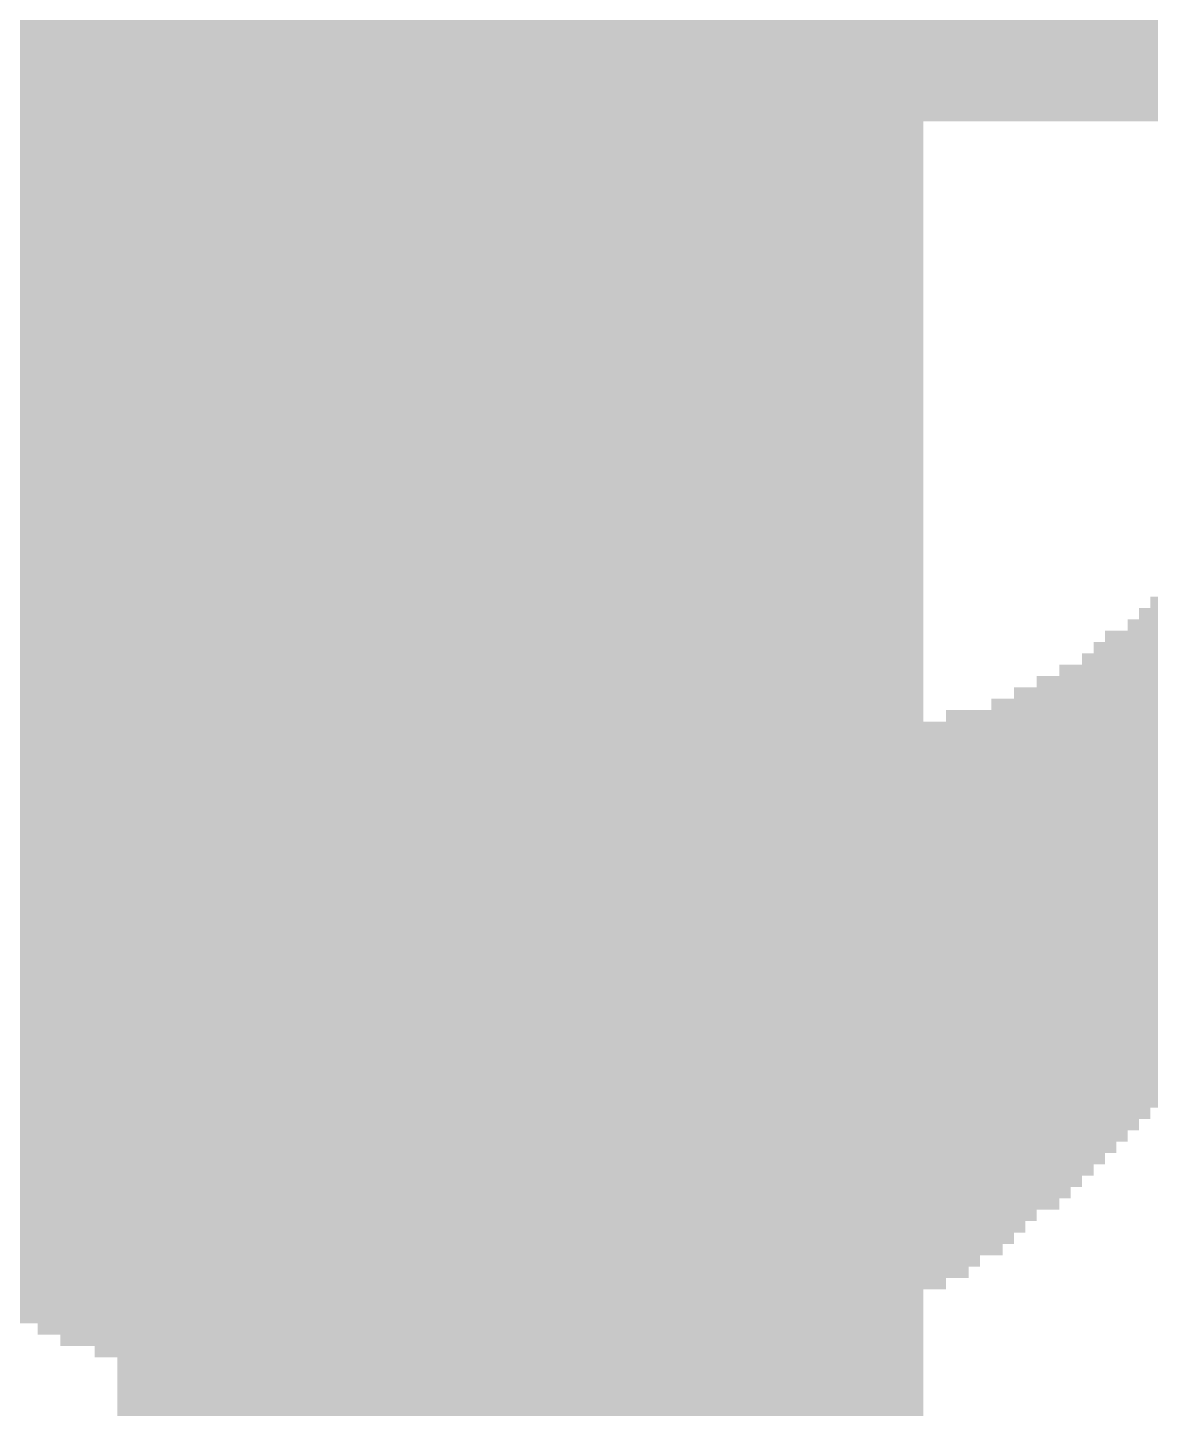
# Model space of a CAD drawing. Extents: x -21 to 88, y -12 to 76.
# Drawn here: x 33.916 to 34.905, y 35.605 to 36.826 of the extents above; entities that cross this region are included whole.
import ezdxf

# ---------------------------------------------------------------- set-up
doc = ezdxf.new("R2010")
doc.units = 0
doc.layers.add('21', color=253, linetype='CONTINUOUS')
doc.layers.add('22', color=253, linetype='CONTINUOUS')

# ---------------------------------------------------------------- blocks, each defined once
blk = doc.blocks.new('RECT')
blk.add_solid([(-0.5, -0.5), (0.5, -0.5), (-0.5, 0.5), (0.5, 0.5)])

msp = doc.modelspace()

# ---------------------------------------------------------------- block references
at = {"layer": '21', "yscale": 0.01}
for p, xscale in [((33.765, 36.83), 0.72), ((33.755, 36.82), 0.72), ((33.755, 36.81), 0.72), ((33.755, 36.8), 0.72), ((33.755, 36.79), 0.72), ((33.755, 36.78), 0.72), ((33.755, 36.77), 0.72), ((33.755, 36.76), 0.72), ((33.755, 36.75), 0.72), ((33.755, 36.74), 0.72), ((33.755, 36.73), 0.72), ((33.755, 36.72), 0.72), ((33.755, 36.71), 0.72), ((33.75, 36.7), 0.71), ((33.755, 36.69), 0.72), ((33.755, 36.68), 0.72), ((33.755, 36.67), 0.72), ((33.755, 36.66), 0.72), ((33.755, 36.65), 0.72), ((33.755, 36.64), 0.72), ((33.755, 36.63), 0.72), ((33.755, 36.62), 0.72), ((33.755, 36.61), 0.72), ((33.755, 36.6), 0.72), ((33.755, 36.59), 0.72), ((33.755, 36.58), 0.72), ((33.76, 36.57), 0.73), ((33.765, 36.56), 0.72), ((33.765, 36.55), 0.72), ((33.765, 36.54), 0.72), ((33.77, 36.53), 0.73), ((33.77, 36.52), 0.73), ((33.77, 36.51), 0.73), ((33.77, 36.5), 0.73), ((33.775, 36.49), 0.74), ((33.775, 36.48), 0.74), ((33.78, 36.47), 0.75), ((33.785, 36.46), 0.74), ((33.785, 36.45), 0.74), ((33.79, 36.44), 0.75), ((33.79, 36.43), 0.75), ((33.795, 36.42), 0.76), ((33.795, 36.41), 0.76), ((33.805, 36.4), 0.76), ((33.805, 36.39), 0.76), ((33.81, 36.38), 0.77), ((33.815, 36.37), 0.78), ((33.82, 36.36), 0.79), ((33.825, 36.35), 0.78), ((33.83, 36.34), 0.79), ((33.835, 36.33), 0.8), ((33.84, 36.32), 0.81), ((35.29, 36.32), 0.77), ((33.85, 36.31), 0.81), ((35.285, 36.31), 0.78), ((33.855, 36.3), 0.82), ((35.28, 36.3), 0.79), ((33.86, 36.29), 0.83), ((35.27, 36.29), 0.81), ((33.87, 36.28), 0.85), ((35.265, 36.28), 0.82), ((33.88, 36.27), 0.85), ((33.89, 36.26), 0.87), ((35.25, 36.26), 0.85), ((35.26, 36.27), 0.83), ((33.895, 36.25), 0.88), ((35.24, 36.25), 0.87), ((33.91, 36.24), 0.91), ((35.23, 36.24), 0.89), ((33.925, 36.23), 0.92), ((35.22, 36.23), 0.91), ((33.94, 36.22), 0.95), ((33.965, 36.21), 0.98), ((35.185, 36.21), 0.98), ((35.2, 36.22), 0.95), ((34.01, 36.2), 1.07), ((35.14, 36.2), 1.07), ((34.575, 36.19), 2.2), ((34.58, 36.18), 2.19), ((34.58, 36.17), 2.19), ((34.58, 36.16), 2.19), ((34.585, 36.15), 2.18), ((34.585, 36.14), 2.18), ((34.59, 36.13), 2.17), ((34.59, 36.12), 2.17), ((34.595, 36.11), 2.16), ((34.595, 36.1), 2.16), ((34.6, 36.09), 2.15), ((34.6, 36.08), 2.15), ((34.6, 36.07), 2.15), ((34.605, 36.06), 2.14), ((34.61, 36.05), 2.13), ((34.61, 36.04), 2.13), ((34.615, 36.03), 2.12), ((34.615, 36.02), 2.12), ((34.62, 36.01), 2.11), ((34.625, 36), 2.1), ((34.285, 35.99), 1.42), ((34.29, 35.98), 1.41), ((34.285, 35.97), 1.4), ((34.285, 35.96), 1.38), ((34.29, 35.95), 1.37), ((34.29, 35.94), 1.35), ((34.285, 35.93), 1.34), ((34.285, 35.92), 1.32), ((34.285, 35.91), 1.3), ((34.29, 35.9), 1.29), ((34.29, 35.89), 1.27), ((34.29, 35.88), 1.25), ((34.285, 35.87), 1.24), ((34.285, 35.86), 1.22), ((34.285, 35.85), 1.2), ((34.285, 35.84), 1.18), ((34.285, 35.83), 1.16), ((34.285, 35.82), 1.14), ((34.285, 35.81), 1.12), ((34.29, 35.8), 1.09), ((34.29, 35.79), 1.07), ((34.285, 35.78), 1.04), ((34.285, 35.77), 1.02), ((34.29, 35.75), 0.97), ((34.285, 35.74), 0.94), ((34.29, 35.73), 0.91), ((34.285, 35.72), 0.88), ((34.285, 35.71), 0.84), ((34.29, 35.7), 0.81), ((34.29, 35.69), 0.77), ((34.285, 35.68), 0.72), ((34.285, 35.67), 0.68), ((34.29, 35.66), 0.63), ((34.29, 35.65), 0.57), ((34.29, 35.64), 0.51), ((34.29, 35.63), 0.43), ((34.29, 35.62), 0.33), ((34.285, 35.61), 0.18)]:
    msp.add_blockref('RECT', p, dxfattribs=dict(at, xscale=xscale))
msp.add_blockref('RECT', (34.285, 35.76), dxfattribs=at)
at = {"layer": '22', "yscale": 0.01, "rotation": 180}
for p, xscale in [((34.35, 36.8285), 1.31), ((34.35, 36.8185), 1.31), ((34.35, 36.8085), 1.31), ((34.35, 36.7985), 1.31), ((34.35, 36.7885), 1.31), ((34.35, 36.7785), 1.31), ((34.35, 36.7685), 1.31), ((34.35, 36.7585), 1.31), ((34.35, 36.7485), 1.31), ((34.35, 36.7385), 0.71), ((34.35, 36.7285), 0.71), ((34.35, 36.7185), 0.71), ((34.35, 36.7085), 0.71), ((34.35, 36.6985), 0.71), ((34.35, 36.6885), 0.71), ((34.35, 36.6785), 0.71), ((34.35, 36.6685), 0.71), ((34.35, 36.6585), 0.71), ((34.35, 36.6485), 0.71), ((34.35, 36.6385), 0.71), ((34.35, 36.6285), 0.71), ((34.35, 36.6185), 0.71), ((34.35, 36.6085), 0.71), ((34.35, 36.5985), 0.71), ((34.35, 36.5885), 0.71), ((34.35, 36.5785), 0.71), ((34.35, 36.5685), 0.71), ((34.35, 36.5585), 0.71), ((34.35, 36.5485), 0.71), ((34.35, 36.5385), 0.71), ((34.35, 36.5285), 0.71), ((34.35, 36.5185), 0.71), ((34.35, 36.5085), 0.71), ((34.35, 36.4985), 0.71), ((34.35, 36.4885), 0.71), ((34.35, 36.4785), 0.71), ((34.35, 36.4685), 0.71), ((34.35, 36.4585), 0.71), ((34.35, 36.4485), 0.71), ((34.35, 36.4385), 0.71), ((34.35, 36.4285), 0.71), ((34.35, 36.4185), 0.71), ((34.35, 36.4085), 0.71), ((34.35, 36.3985), 0.71), ((34.35, 36.3885), 0.71), ((34.35, 36.3785), 0.71), ((34.35, 36.3685), 0.71), ((34.35, 36.3585), 0.71), ((34.35, 36.3485), 0.71), ((34.35, 36.3385), 0.71), ((34.35, 36.3285), 0.71), ((34.35, 36.3185), 0.71), ((34.35, 36.3085), 0.71), ((34.35, 36.2985), 0.71), ((34.35, 36.2885), 0.71), ((34.35, 36.2785), 0.71), ((34.35, 36.2685), 0.71), ((34.35, 36.2585), 0.71), ((34.35, 36.2485), 0.71), ((34.35, 36.2385), 0.71), ((34.35, 36.2285), 0.71), ((34.35, 36.2185), 0.71), ((34.35, 36.2085), 0.71), ((34.35, 36.1985), 0.71), ((34.35, 36.1885), 0.71), ((34.35, 36.1785), 0.71), ((34.35, 36.1685), 0.71), ((34.35, 36.1585), 0.71), ((34.35, 36.1485), 0.71), ((34.35, 36.1385), 0.71), ((34.35, 36.1285), 0.71), ((34.35, 36.1185), 0.71), ((34.35, 36.1085), 0.71), ((34.35, 36.0985), 0.71), ((34.35, 36.0885), 0.71), ((34.35, 36.0785), 0.71), ((34.35, 36.0685), 0.71), ((34.35, 36.0585), 0.71), ((34.35, 36.0485), 0.71), ((34.35, 36.0385), 0.71), ((34.35, 36.0285), 0.71), ((34.35, 36.0185), 0.71), ((34.35, 36.0085), 0.71), ((34.35, 35.9985), 0.71), ((34.35, 35.9885), 0.71), ((34.35, 35.9785), 0.71), ((34.35, 35.9685), 0.71), ((34.35, 35.9585), 0.71), ((34.35, 35.9485), 0.71), ((34.35, 35.9385), 0.71), ((34.35, 35.9285), 0.71), ((34.35, 35.9185), 0.71), ((34.35, 35.9085), 0.71), ((34.35, 35.8985), 0.71), ((34.35, 35.8885), 0.71), ((34.35, 35.8785), 0.71), ((34.35, 35.8685), 0.71), ((34.35, 35.8585), 0.71), ((34.35, 35.8485), 0.71), ((34.35, 35.8385), 0.71), ((34.35, 35.8285), 0.71), ((34.35, 35.8185), 0.71), ((34.35, 35.8085), 0.71), ((34.35, 35.7985), 0.71), ((34.35, 35.7885), 0.71), ((34.35, 35.7785), 0.71), ((34.35, 35.7685), 0.71), ((34.35, 35.7585), 0.71), ((34.35, 35.7485), 0.71), ((34.35, 35.7385), 0.71), ((34.35, 35.7285), 0.71), ((34.35, 35.7185), 0.71), ((34.35, 35.7085), 0.71), ((34.35, 35.6985), 0.71), ((34.35, 35.6885), 0.71), ((34.35, 35.6785), 0.71), ((34.35, 35.6685), 0.71), ((34.35, 35.6585), 0.71), ((34.35, 35.6485), 0.71), ((34.35, 35.6385), 0.71), ((34.35, 35.6285), 0.71), ((34.35, 35.6185), 0.71), ((34.35, 35.6085), 0.71)]:
    msp.add_blockref('RECT', p, dxfattribs=dict(at, xscale=xscale))

doc.saveas('drawing.dxf')
